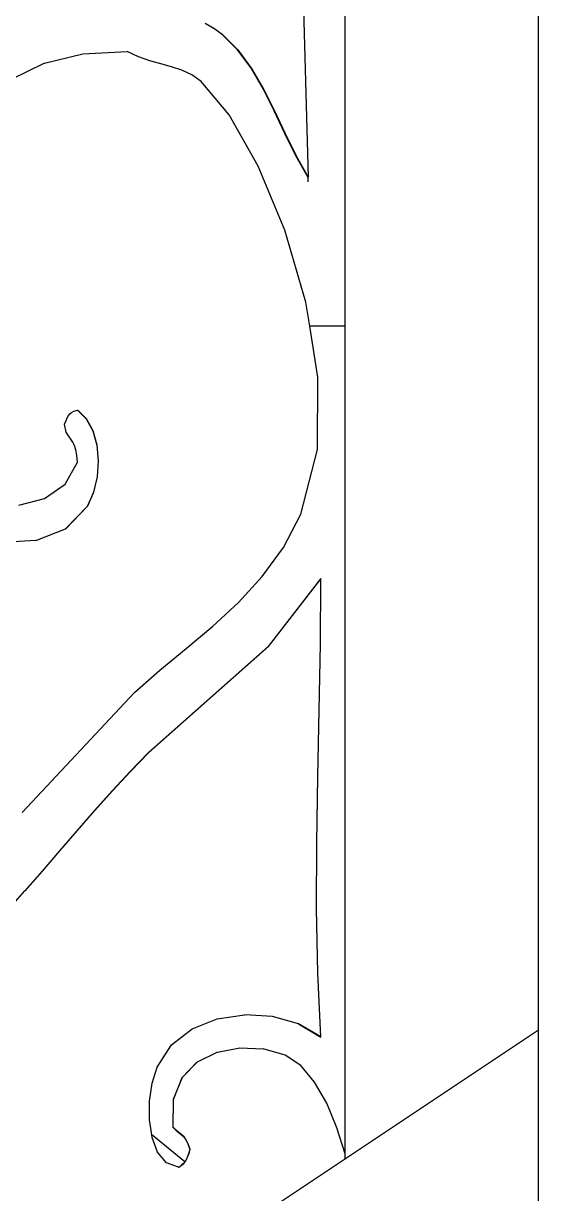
# Model space of a CAD drawing. Header units: inches. Extents: x -343 to 13887, y -13069 to -746.
# Drawn here: x 2816.23 to 2821.55, y -9108.86 to -9096.74 of the extents above; entities that cross this region are included whole.
import ezdxf

# ---------------------------------------------------------------- set-up
doc = ezdxf.new("R2010")
doc.units = ezdxf.units.IN
doc.header["$LTSCALE"] = 17
doc.header["$MEASUREMENT"] = 0
doc.layers.add('OUTLINE', color=1, linetype='Continuous', lineweight=25)

msp = doc.modelspace()

# ---------------------------------------------------------------- linework, layer by layer
for p, q in [((2819.069, -9094.613), (2819.171, -9098.334)), ((2818.106, -9096.742), (2818.19, -9096.789)), ((2818.19, -9096.789), (2818.193, -9096.789)), ((2818.193, -9096.789), (2818.274, -9096.848)), ((2818.443, -9097.017), (2818.274, -9096.848)), ((2818.274, -9096.848), (2818.276, -9096.848)), ((2818.276, -9096.848), (2818.446, -9097.017)), ((2816.844, -9097.06), (2817.302, -9097.035)), ((2817.419, -9097.09), (2817.302, -9097.035)), ((2818.585, -9097.211), (2818.443, -9097.017)), ((2818.443, -9097.017), (2818.446, -9097.017)), ((2818.446, -9097.017), (2818.588, -9097.211)), ((2816.105, -9097.321), (2816.442, -9097.155)), ((2816.442, -9097.155), (2816.445, -9097.155)), ((2816.445, -9097.155), (2816.841, -9097.06)), ((2816.844, -9097.06), (2816.841, -9097.06)), ((2817.535, -9097.13), (2817.419, -9097.09)), ((2817.649, -9097.162), (2817.535, -9097.13)), ((2817.759, -9097.192), (2817.649, -9097.162)), ((2817.867, -9097.228), (2817.759, -9097.192)), ((2817.969, -9097.277), (2817.867, -9097.228)), ((2818.067, -9097.346), (2817.969, -9097.277)), ((2818.709, -9097.424), (2818.585, -9097.211)), ((2818.585, -9097.211), (2818.588, -9097.211)), ((2818.588, -9097.211), (2818.712, -9097.424)), ((2818.356, -9097.689), (2818.067, -9097.346)), ((2818.821, -9097.65), (2818.709, -9097.424)), ((2818.709, -9097.424), (2818.712, -9097.424)), ((2818.712, -9097.424), (2818.824, -9097.65)), ((2818.931, -9097.882), (2818.821, -9097.65)), ((2818.821, -9097.65), (2818.824, -9097.65)), ((2818.824, -9097.65), (2818.934, -9097.882)), ((2818.656, -9098.22), (2818.356, -9097.689)), ((2819.045, -9098.115), (2818.931, -9097.882)), ((2818.931, -9097.882), (2818.934, -9097.882)), ((2818.934, -9097.882), (2819.048, -9098.115)), ((2819.171, -9098.339), (2819.045, -9098.115)), ((2819.045, -9098.115), (2819.048, -9098.115)), ((2819.048, -9098.115), (2819.171, -9098.334)), ((2818.932, -9098.885), (2818.656, -9098.22)), ((2819.171, -9098.334), (2819.171, -9098.339)), ((2819.172, -9098.341), (2819.171, -9098.339)), ((2819.172, -9098.383), (2819.172, -9098.341)), ((2819.15, -9099.631), (2818.932, -9098.885)), ((2819.189, -9099.878), (2819.15, -9099.631)), ((2819.274, -9100.405), (2819.189, -9099.878)), ((2819.555, -9099.878), (2819.189, -9099.878)), ((2819.268, -9101.154), (2819.274, -9100.405)), ((2816.682, -9100.828), (2816.694, -9100.804)), ((2816.694, -9100.804), (2816.708, -9100.786)), ((2816.708, -9100.786), (2816.726, -9100.771)), ((2816.726, -9100.771), (2816.751, -9100.758)), ((2816.751, -9100.758), (2816.786, -9100.747)), ((2816.786, -9100.747), (2816.789, -9100.747)), ((2816.786, -9100.747), (2816.878, -9100.839)), ((2816.881, -9100.839), (2816.789, -9100.747)), ((2816.654, -9100.892), (2816.67, -9100.856)), ((2816.669, -9100.975), (2816.654, -9100.892)), ((2816.67, -9100.856), (2816.682, -9100.828)), ((2816.878, -9100.839), (2816.945, -9100.963)), ((2816.878, -9100.839), (2816.881, -9100.839)), ((2816.948, -9100.963), (2816.881, -9100.839)), ((2816.695, -9101.014), (2816.669, -9100.975)), ((2816.718, -9101.048), (2816.695, -9101.014)), ((2816.739, -9101.079), (2816.718, -9101.048)), ((2816.945, -9100.963), (2816.986, -9101.111)), ((2816.945, -9100.963), (2816.948, -9100.963)), ((2816.989, -9101.111), (2816.948, -9100.963)), ((2816.757, -9101.114), (2816.739, -9101.079)), ((2816.771, -9101.157), (2816.757, -9101.114)), ((2816.781, -9101.213), (2816.771, -9101.157)), ((2816.986, -9101.111), (2816.989, -9101.111)), ((2816.986, -9101.111), (2817.002, -9101.272)), ((2817.005, -9101.272), (2816.989, -9101.111)), ((2819.098, -9101.825), (2819.268, -9101.154)), ((2816.659, -9101.515), (2816.786, -9101.286)), ((2816.786, -9101.286), (2816.781, -9101.213)), ((2817.002, -9101.272), (2816.991, -9101.438)), ((2816.994, -9101.438), (2817.005, -9101.272)), ((2817.002, -9101.272), (2817.005, -9101.272)), ((2816.446, -9101.662), (2816.659, -9101.515)), ((2816.991, -9101.438), (2816.954, -9101.597)), ((2816.957, -9101.597), (2816.994, -9101.438)), ((2816.991, -9101.438), (2816.994, -9101.438)), ((2816.954, -9101.597), (2816.889, -9101.742)), ((2816.892, -9101.742), (2816.957, -9101.597)), ((2816.954, -9101.597), (2816.957, -9101.597)), ((2816.18, -9101.731), (2816.446, -9101.662)), ((2816.889, -9101.742), (2816.664, -9101.976)), ((2816.667, -9101.976), (2816.892, -9101.742)), ((2816.889, -9101.742), (2816.892, -9101.742)), ((2818.917, -9102.169), (2819.098, -9101.825)), ((2816.358, -9102.098), (2816.664, -9101.976)), ((2816.664, -9101.976), (2816.667, -9101.976)), ((2816.355, -9102.098), (2816.006, -9102.117)), ((2816.355, -9102.098), (2816.358, -9102.098)), ((2818.698, -9102.471), (2818.917, -9102.169)), ((2818.451, -9102.739), (2818.698, -9102.471)), ((2819.304, -9102.489), (2818.76, -9103.194)), ((2818.762, -9103.194), (2819.304, -9102.493)), ((2819.299, -9103.169), (2819.304, -9102.493)), ((2819.304, -9102.493), (2819.304, -9102.489)), ((2818.185, -9102.983), (2818.451, -9102.739)), ((2817.91, -9103.214), (2818.185, -9102.983)), ((2818.76, -9103.194), (2817.523, -9104.293)), ((2817.525, -9104.293), (2818.762, -9103.194)), ((2817.637, -9103.44), (2817.91, -9103.214)), ((2818.762, -9103.194), (2818.76, -9103.194)), ((2819.287, -9103.854), (2819.299, -9103.169)), ((2817.375, -9103.671), (2817.637, -9103.44)), ((2816.215, -9104.912), (2817.375, -9103.671)), ((2819.272, -9104.541), (2819.287, -9103.854)), ((2817.523, -9104.293), (2817.333, -9104.488)), ((2817.335, -9104.488), (2817.525, -9104.293)), ((2817.523, -9104.293), (2817.525, -9104.293)), ((2817.333, -9104.488), (2817.146, -9104.688)), ((2817.149, -9104.688), (2817.335, -9104.488)), ((2817.333, -9104.488), (2817.335, -9104.488)), ((2819.262, -9105.226), (2819.272, -9104.541)), ((2817.146, -9104.688), (2816.963, -9104.894)), ((2816.966, -9104.894), (2817.149, -9104.688)), ((2817.146, -9104.688), (2817.149, -9104.688)), ((2816.963, -9104.894), (2816.782, -9105.102)), ((2816.785, -9105.102), (2816.966, -9104.894)), ((2816.963, -9104.894), (2816.966, -9104.894)), ((2816.782, -9105.102), (2816.602, -9105.311)), ((2816.605, -9105.311), (2816.785, -9105.102)), ((2816.782, -9105.102), (2816.785, -9105.102)), ((2819.26, -9105.906), (2819.262, -9105.226)), ((2816.602, -9105.311), (2816.422, -9105.519)), ((2816.425, -9105.519), (2816.605, -9105.311)), ((2816.602, -9105.311), (2816.605, -9105.311)), ((2816.422, -9105.519), (2816.241, -9105.724)), ((2816.244, -9105.724), (2816.425, -9105.519)), ((2816.422, -9105.519), (2816.425, -9105.519)), ((2816.241, -9105.724), (2816.144, -9105.833)), ((2816.147, -9105.833), (2816.244, -9105.724)), ((2816.241, -9105.724), (2816.244, -9105.724)), ((2819.273, -9106.578), (2819.26, -9105.906)), ((2819.304, -9107.236), (2819.273, -9106.578)), ((2817.974, -9107.154), (2818.233, -9107.05)), ((2818.233, -9107.05), (2818.515, -9107.007)), ((2818.515, -9107.007), (2818.518, -9107.007)), ((2818.802, -9107.025), (2818.518, -9107.007)), ((2818.802, -9107.025), (2818.804, -9107.025)), ((2819.071, -9107.102), (2818.804, -9107.025)), ((2819.071, -9107.102), (2819.074, -9107.102)), ((2819.304, -9107.236), (2819.074, -9107.102)), ((2819.074, -9107.102), (2819.304, -9107.238)), ((2817.76, -9107.32), (2817.974, -9107.154)), ((2817.611, -9107.549), (2817.76, -9107.32)), ((2819.304, -9107.238), (2819.304, -9107.236)), ((2818.029, -9107.496), (2818.232, -9107.394)), ((2818.232, -9107.394), (2818.235, -9107.394)), ((2818.235, -9107.394), (2818.465, -9107.349)), ((2818.465, -9107.349), (2818.706, -9107.36)), ((2818.936, -9107.425), (2818.706, -9107.36)), ((2819.097, -9107.532), (2818.936, -9107.425)), ((2817.56, -9107.714), (2817.611, -9107.549)), ((2818.026, -9107.496), (2817.869, -9107.658)), ((2817.871, -9107.658), (2818.029, -9107.496)), ((2818.026, -9107.496), (2818.029, -9107.496)), ((2819.239, -9107.704), (2819.097, -9107.532)), ((2817.869, -9107.658), (2817.778, -9107.883)), ((2817.78, -9107.883), (2817.871, -9107.658)), ((2817.869, -9107.658), (2817.871, -9107.658)), ((2819.364, -9107.924), (2819.239, -9107.704)), ((2817.533, -9107.901), (2817.56, -9107.714)), ((2817.532, -9108.095), (2817.533, -9107.901)), ((2817.778, -9107.883), (2817.773, -9108.171)), ((2817.776, -9108.171), (2817.78, -9107.883)), ((2817.778, -9107.883), (2817.78, -9107.883)), ((2819.469, -9108.177), (2819.364, -9107.924)), ((2817.555, -9108.252), (2817.532, -9108.095)), ((2817.773, -9108.171), (2817.776, -9108.171)), ((2817.773, -9108.171), (2817.808, -9108.205)), ((2817.81, -9108.205), (2817.776, -9108.171)), ((2819.556, -9108.448), (2819.469, -9108.177)), ((2817.559, -9108.277), (2817.555, -9108.252)), ((2817.898, -9108.529), (2817.555, -9108.252)), ((2817.616, -9108.431), (2817.559, -9108.277)), ((2817.808, -9108.205), (2817.81, -9108.205)), ((2817.808, -9108.205), (2817.838, -9108.23)), ((2817.84, -9108.23), (2817.81, -9108.205)), ((2817.838, -9108.23), (2817.84, -9108.23)), ((2817.838, -9108.23), (2817.864, -9108.25)), ((2817.867, -9108.25), (2817.84, -9108.23)), ((2817.864, -9108.25), (2817.867, -9108.25)), ((2817.864, -9108.25), (2817.887, -9108.272)), ((2817.89, -9108.272), (2817.867, -9108.25)), ((2817.887, -9108.272), (2817.89, -9108.272)), ((2817.887, -9108.272), (2817.909, -9108.301)), ((2817.912, -9108.301), (2817.89, -9108.272)), ((2817.909, -9108.301), (2817.912, -9108.301)), ((2817.909, -9108.301), (2817.929, -9108.342)), ((2817.932, -9108.342), (2817.912, -9108.301)), ((2817.707, -9108.54), (2817.616, -9108.431)), ((2817.929, -9108.342), (2817.932, -9108.342)), ((2817.929, -9108.342), (2817.95, -9108.399)), ((2817.953, -9108.399), (2817.932, -9108.342)), ((2817.95, -9108.399), (2817.937, -9108.442)), ((2817.94, -9108.442), (2817.953, -9108.399)), ((2817.95, -9108.399), (2817.953, -9108.399)), ((2817.832, -9108.586), (2817.707, -9108.54)), ((2817.883, -9108.546), (2817.861, -9108.566)), ((2817.864, -9108.566), (2817.886, -9108.546)), ((2817.898, -9108.529), (2817.883, -9108.546)), ((2817.883, -9108.546), (2817.886, -9108.546)), ((2817.886, -9108.546), (2817.903, -9108.526)), ((2817.9, -9108.526), (2817.898, -9108.529)), ((2817.914, -9108.503), (2817.9, -9108.526)), ((2817.9, -9108.526), (2817.903, -9108.526)), ((2817.903, -9108.526), (2817.916, -9108.503)), ((2817.925, -9108.476), (2817.914, -9108.503)), ((2817.914, -9108.503), (2817.916, -9108.503)), ((2817.916, -9108.503), (2817.928, -9108.476)), ((2817.937, -9108.442), (2817.925, -9108.476)), ((2817.925, -9108.476), (2817.928, -9108.476)), ((2817.928, -9108.476), (2817.94, -9108.442)), ((2817.937, -9108.442), (2817.94, -9108.442)), ((2817.832, -9108.586), (2817.835, -9108.586)), ((2817.833, -9108.585), (2817.835, -9108.586)), ((2817.835, -9108.586), (2817.861, -9108.566)), ((2817.861, -9108.566), (2817.864, -9108.566))]:
    msp.add_line(p, q)
at = {"layer": 'OUTLINE'}
for p, q in [((2821.555, -9119.163), (2821.555, -9009.163)), ((2819.555, -9108.496), (2819.555, -9012.163)), ((2803.555, -9119.163), (2821.555, -9107.163))]:
    msp.add_line(p, q, dxfattribs=at)

doc.saveas('drawing.dxf')
